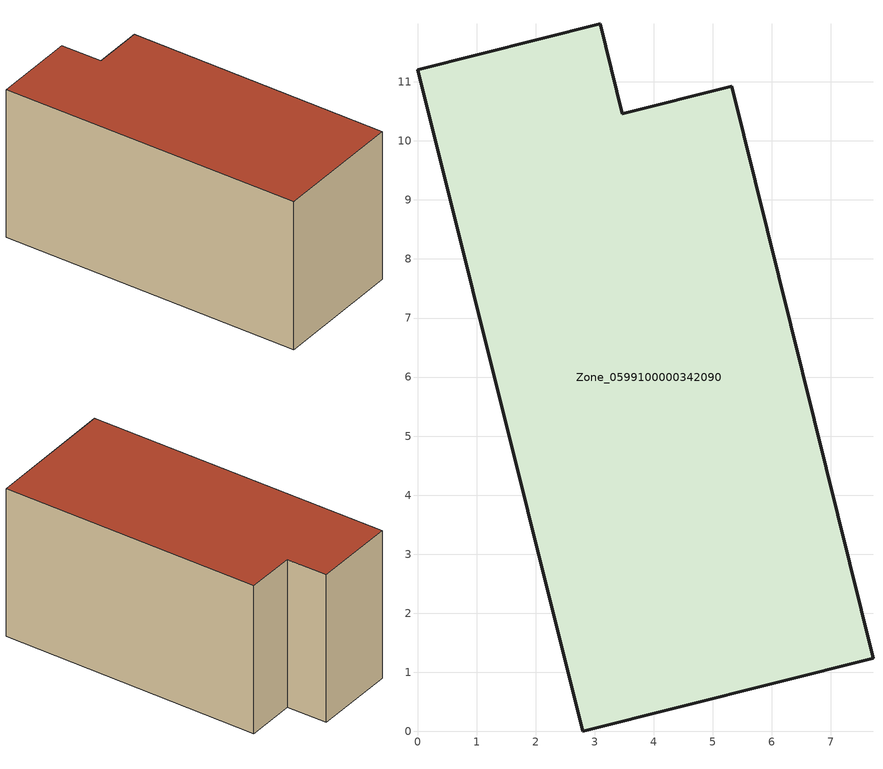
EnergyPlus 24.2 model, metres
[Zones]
Zone_0599100000342090
 floor ground (C_G): 2.8,0 0,11.21 3.09,11.98 3.47,10.46 5.32,10.92 7.71,1.24 z0
 wall outside (C_F): 3.47,10.46 3.09,11.98 0,11.21 2.8,0 7.71,1.24 5.32,10.92 3.47,10.46 z0:5.83
 roof outside (C_R): 7.71,1.24 5.32,10.92 3.47,10.46 3.09,11.98 0,11.21 2.8,0 z5.83
[BUILDING]
Pand.0599100000342090: North Axis=0; Terrain=City; Loads Convergence Tolerance Value=0.04; Temperature Convergence Tolerance Value=0.4; Solar Distribution=FullExterior; Maximum Number of Warmup Days=25; Minimum Number of Warmup Days=1
[Site:Location]
Rotterdam.The.Hague.AP_ZH_NLD Design_Conditions: Latitude=51.96; Longitude=4.45; Time Zone=1; Elevation=-4.5
[SITE:GROUNDTEMPERATURE:BUILDINGSURFACE]
18, 18, 18, 18, 18, 18, 18, 18, 18, 18, 18, 18
[MATERIAL] Thermal Absorptance=0.9; Solar Absorptance=0.7; Visible Absorptance=0.7
Name | Roughness | Thickness | Conductivity | Density | Specific Heat
G.TI.1992-2005 | MediumSmooth | 0.15 | 0.06 | 540 | 1210
F.TI.1992-2005 | Rough | 0.3 | 0.12 | 1920 | 840
R.TI.1992-2005 | MediumRough | 0.2 | 0.08 | 1500 | 1000
[CONSTRUCTION]
C_G: G.TI.1992-2005
C_F: F.TI.1992-2005
C_R: R.TI.1992-2005
[ZONE]
Zone_0599100000342090: Type=1; Multiplier=1; Ceiling Height=Autocalculate; Volume=Autocalculate; Floor Area=autocalculate; Part of Total Floor Area=Yes
[ZONEINFILTRATION:DESIGNFLOWRATE]
Infil_Zone_0599100000342090: Zone or ZoneList or Space or SpaceList=Zone_0599100000342090; Schedule=AlwaysOn; Design Flow Rate Calculation Method=Flow/Area; Flow Rate per Floor Area=0.0015; Constant Term Coefficient=1; Temperature Term Coefficient=0; Velocity Term Coefficient=0; Velocity Squared Term Coefficient=0
[HVACTEMPLATE:ZONE:IDEALLOADSAIRSYSTEM]
Zone_0599100000342090: Maximum Heating Supply Air Temperature=50; Minimum Cooling Supply Air Temperature=13; Maximum Heating Supply Air Humidity Ratio=0.0156; Minimum Cooling Supply Air Humidity Ratio=0.0077; Heating Limit=NoLimit; Cooling Limit=NoLimit; Dehumidification Control Type=ConstantSensibleHeatRatio; Cooling Sensible Heat Ratio=0.7; Dehumidification Setpoint=60; Humidification Control Type=None; Humidification Setpoint=30; Outdoor Air Method=None; Outdoor Air Flow Rate per Person=0.00944; Outdoor Air Flow Rate per Zone Floor Area=0; Outdoor Air Flow Rate per Zone=0; Demand Controlled Ventilation Type=None; Outdoor Air Economizer Type=NoEconomizer; Heat Recovery Type=None; Sensible Heat Recovery Effectiveness=0.7; Latent Heat Recovery Effectiveness=0.65
[ZONECONTROL:THERMOSTAT]
ThermostatControl_Zone_0599100000342090: Zone or ZoneList=Zone_0599100000342090; Control Type Schedule=DualSetpointControlType; Control 1=Thermostat_Zone_0599100000342090; Temperature Difference Between Cutout And Setpoint=0
[THERMOSTATSETPOINT:DUALSETPOINT]
Thermostat_Zone_0599100000342090: Heating Setpoint Temperature Schedule=HeatingSetpoint_Zone_0599100000342090; Cooling Setpoint Temperature Schedule=CoolingSetpoint_Zone_0599100000342090
[SCHEDULE:COMPACT]
HeatingSetpoint_Zone_0599100000342090: Through: 12/31, For: AllDays, Until: 24:00, 21
CoolingSetpoint_Zone_0599100000342090: Through: 12/31, For: AllDays, Until: 24:00, 24
DualSetpointControlType: Through: 12/31, For: AllDays, Until: 24:00, 4
AlwaysOn: Through: 12/31, For: AllDays, Until: 24:00, 1
